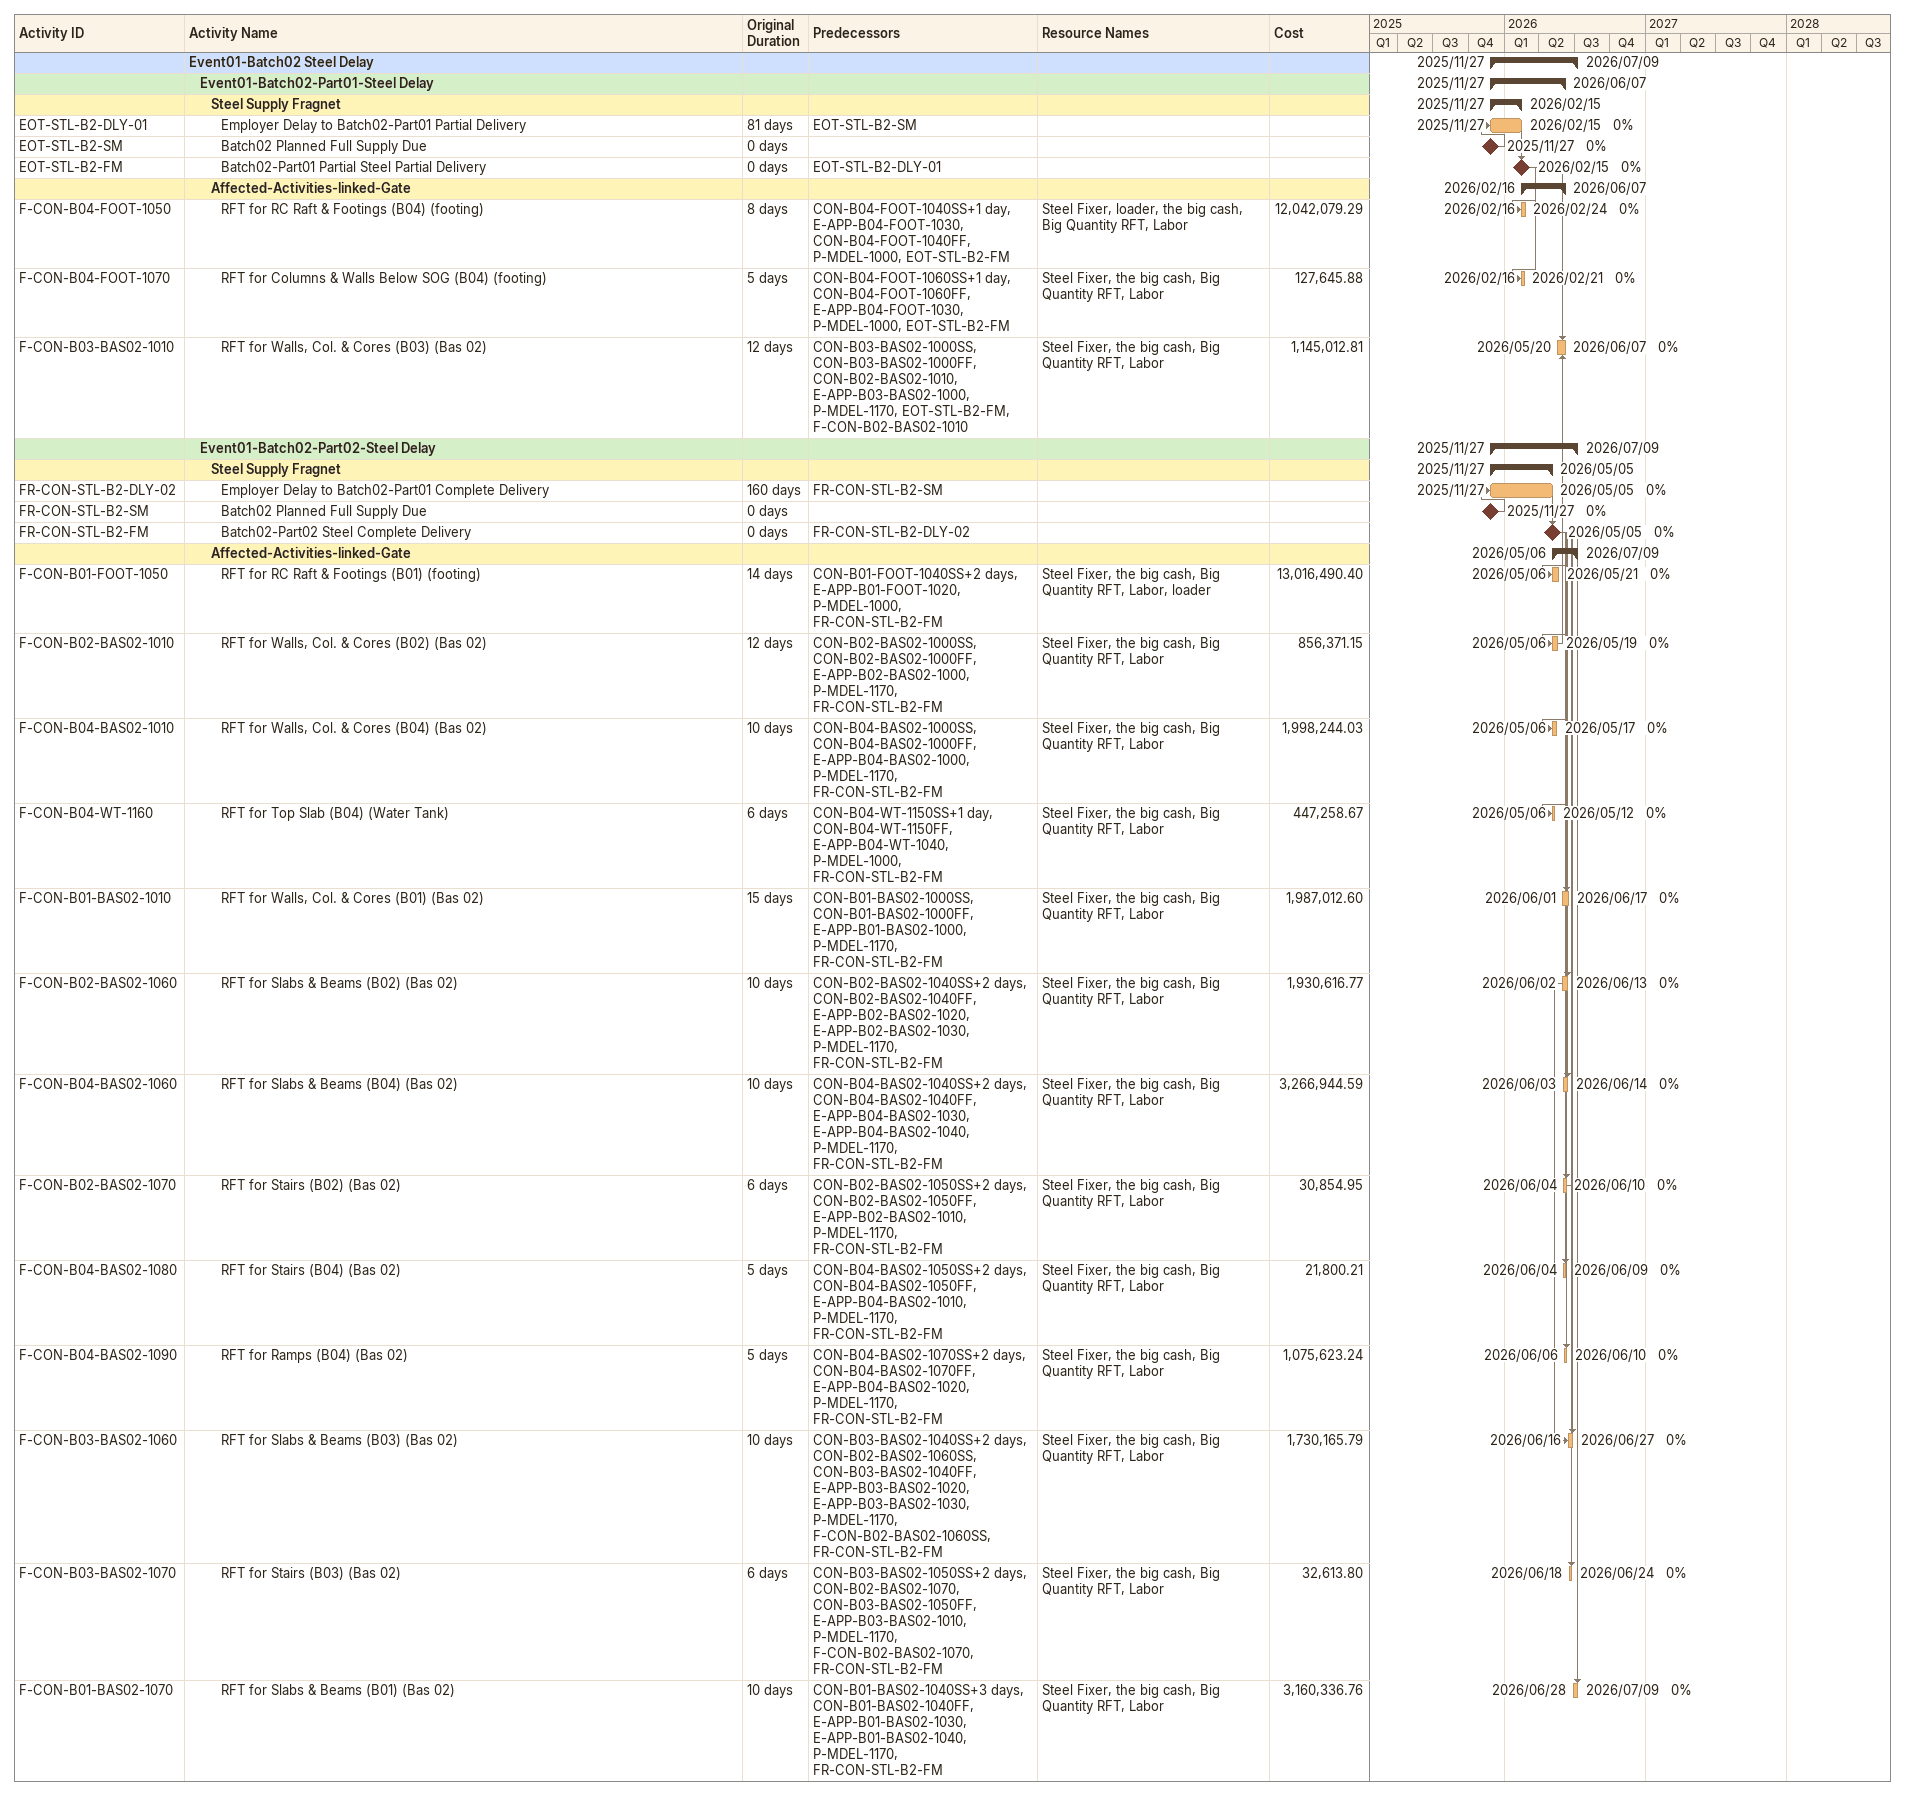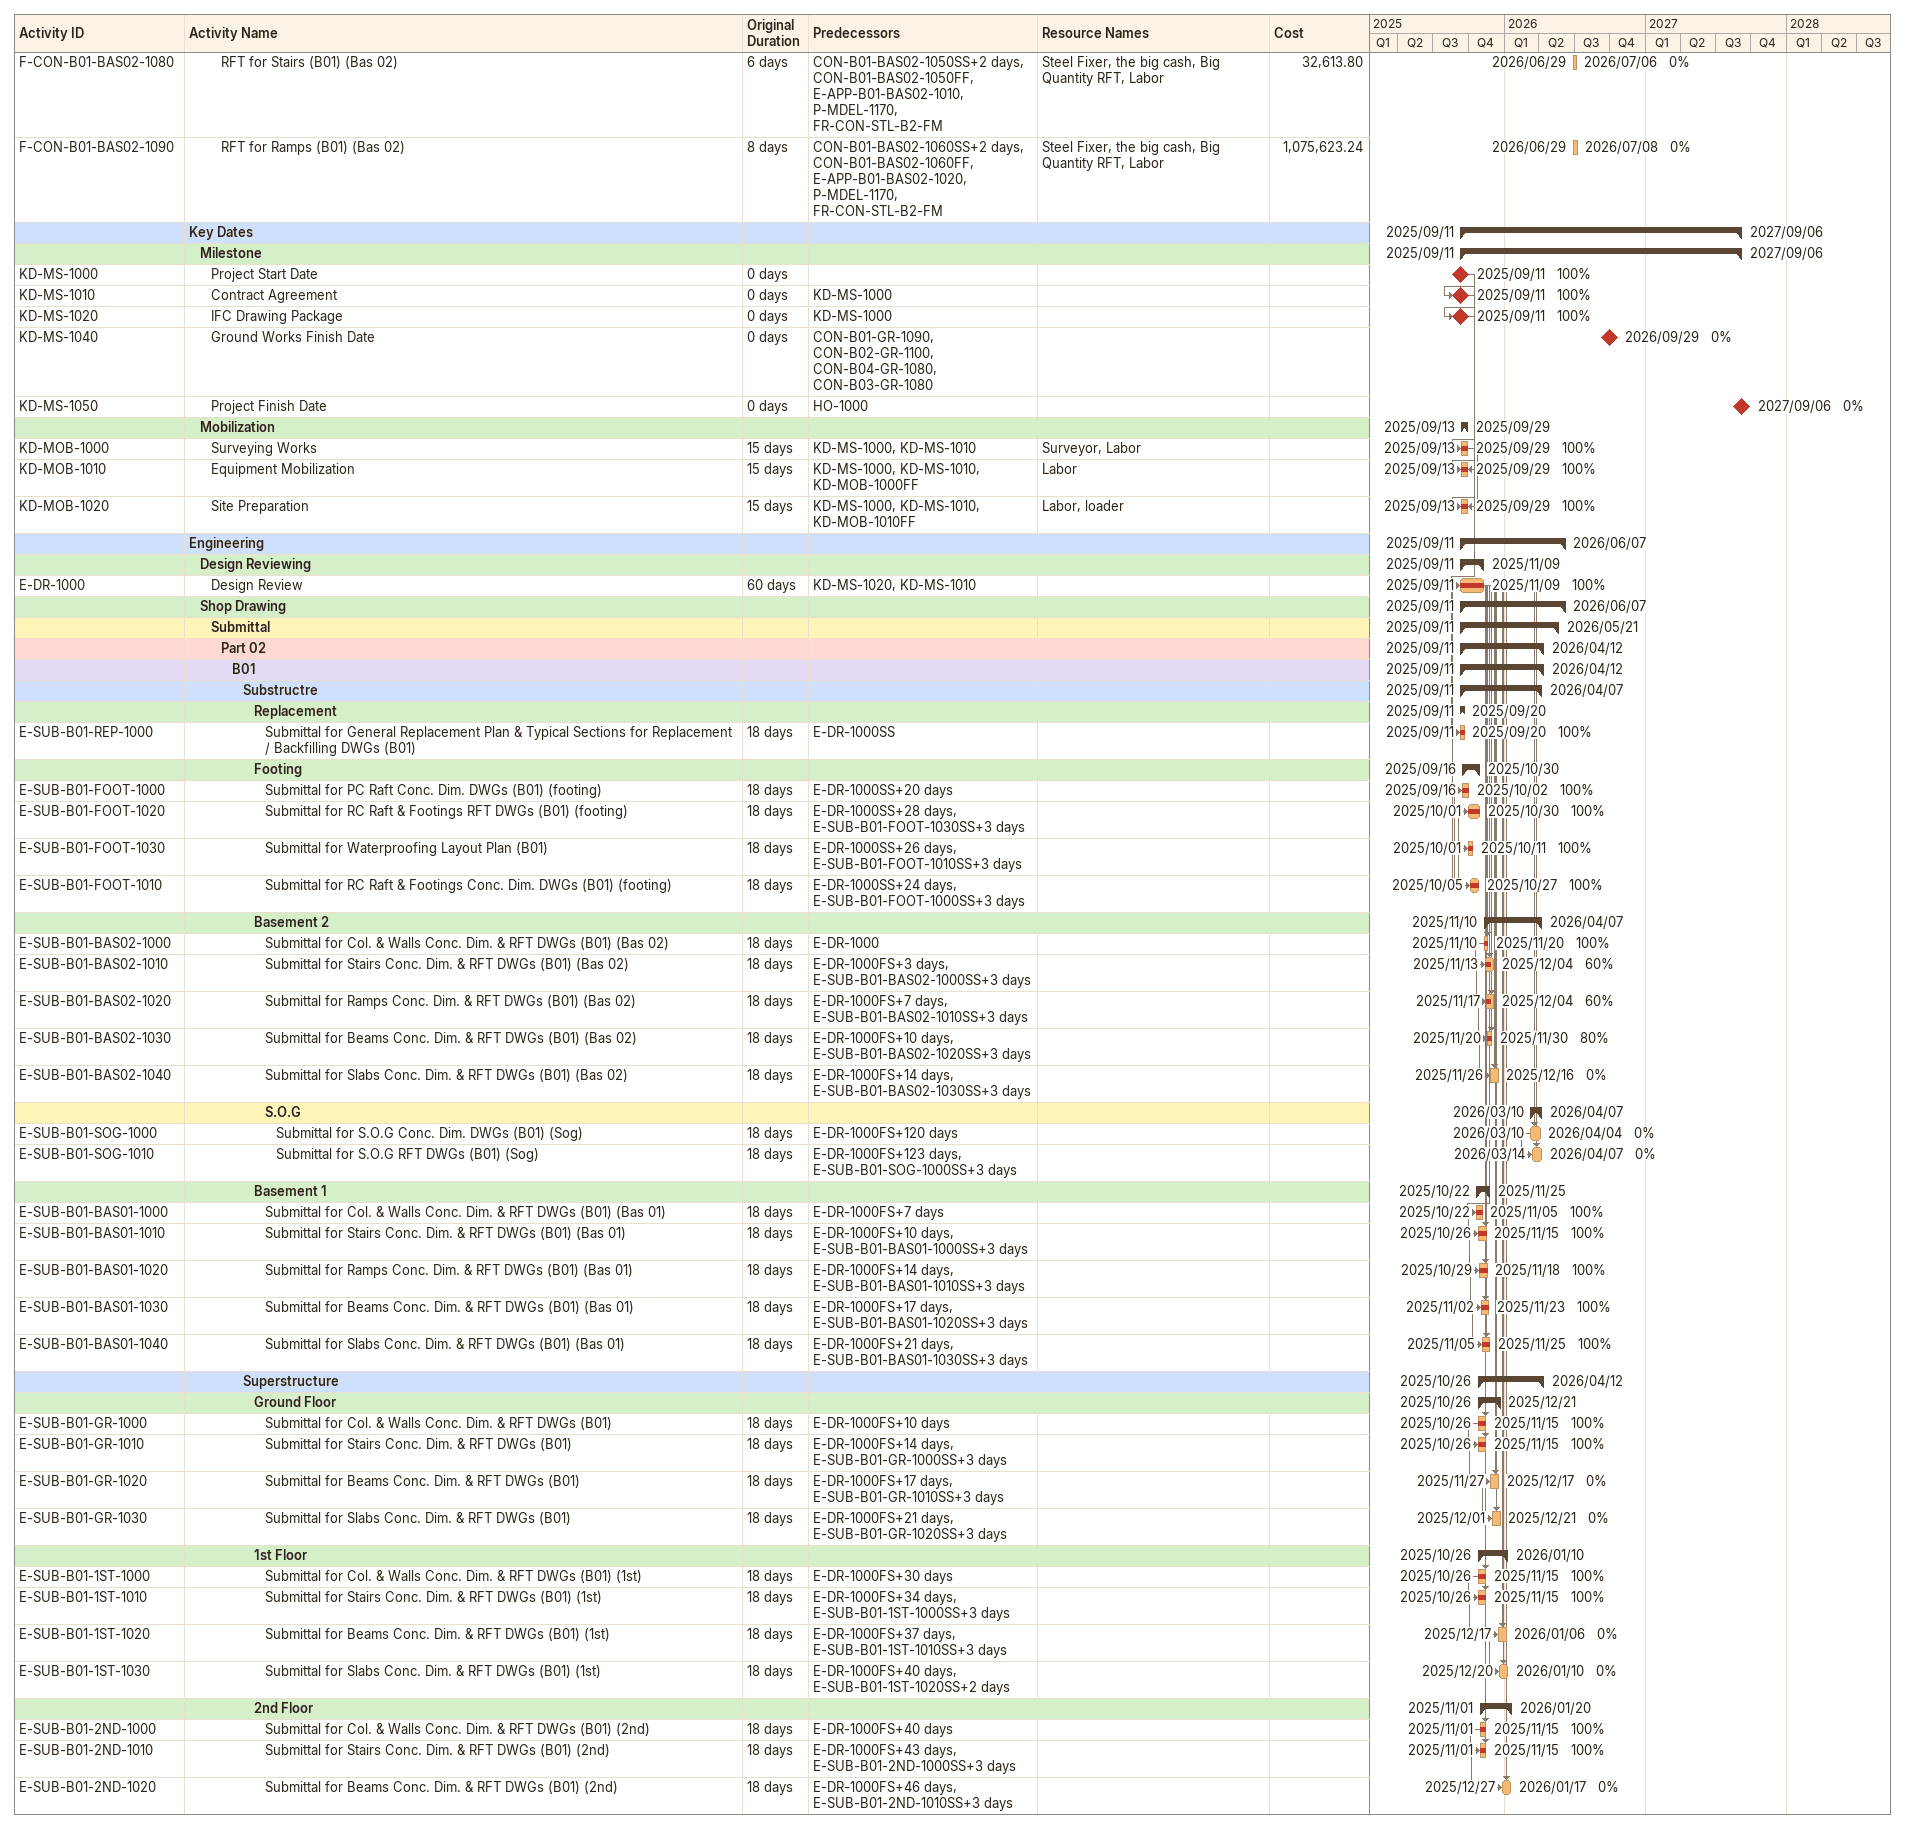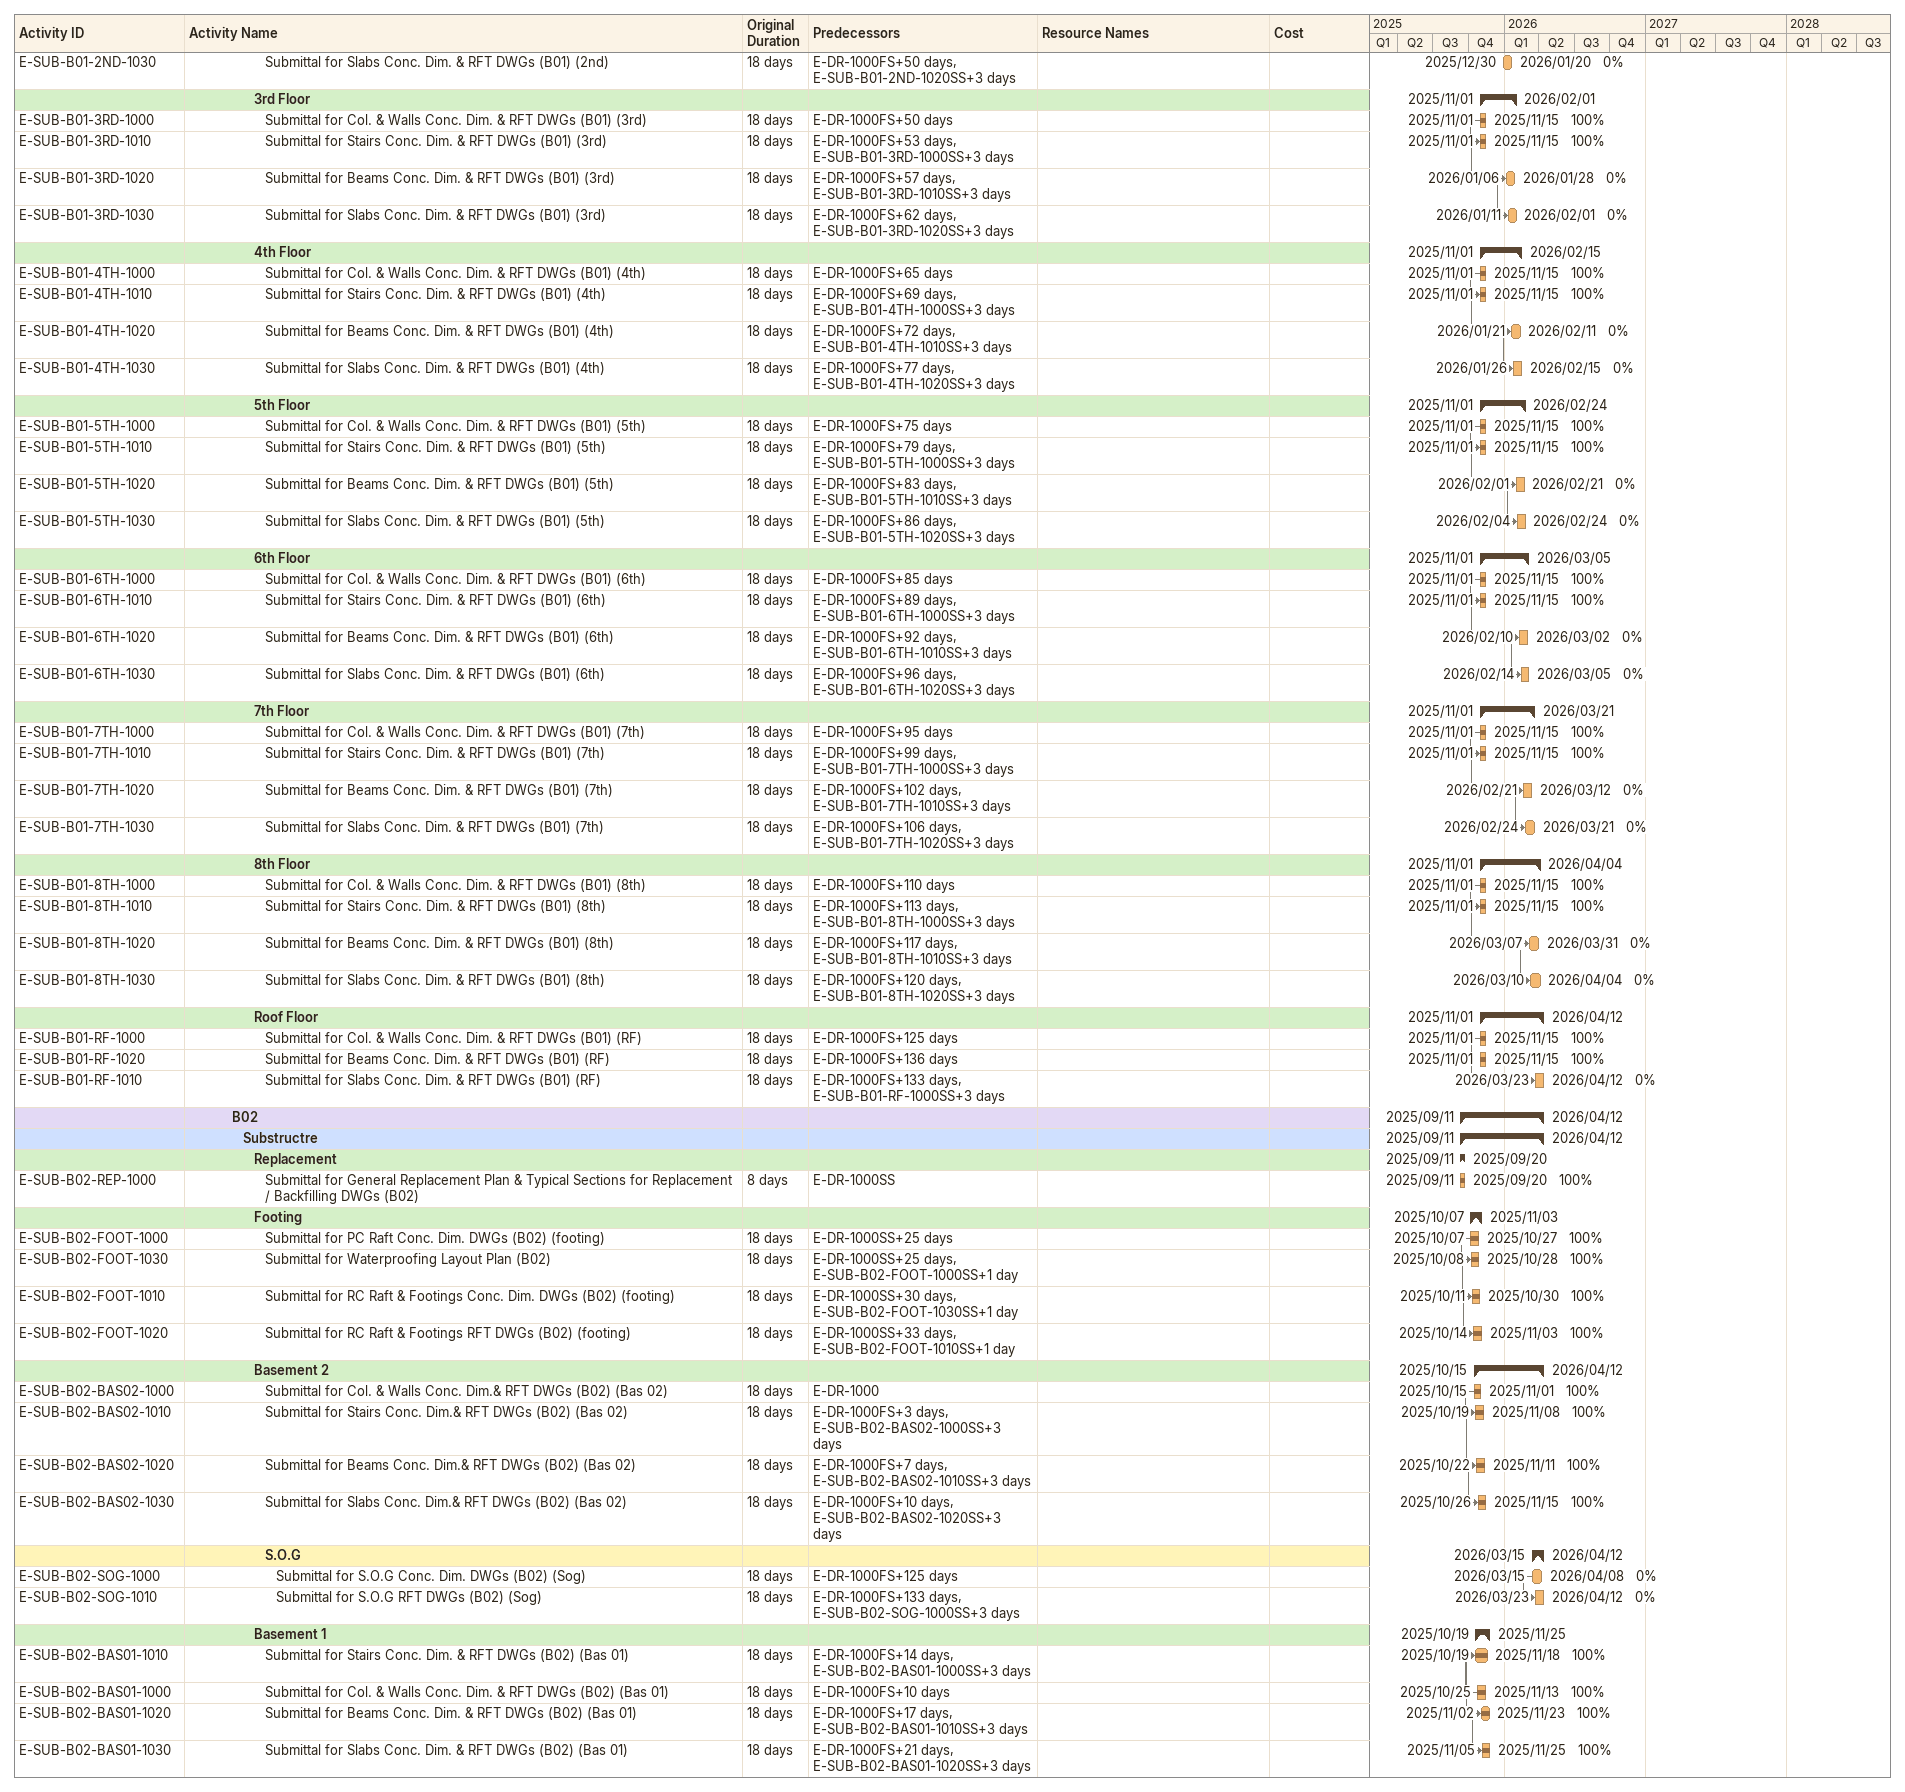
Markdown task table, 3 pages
| ID | Level | Task | Original duration | Start | Finish | Predecessors | Resources | % complete | Cost |
|---|---|---|---|---|---|---|---|---|---|
|  | 1 | **Event01-Batch02 Steel Delay** |  | 2025-11-27 | 2026-07-09 |  |  |  |  |
|  | 2 | **Event01-Batch02-Part01-Steel Delay** |  | 2025-11-27 | 2026-06-07 |  |  |  |  |
|  | 3 | **Steel Supply Fragnet** |  | 2025-11-27 | 2026-02-15 |  |  |  |  |
| EOT-STL-B2-DLY-01 | 4 | Employer Delay to Batch02-Part01 Partial Delivery | 81d | 2025-11-27 | 2026-02-15 | EOT-STL-B2-SM |  | 0 |  |
| EOT-STL-B2-SM | 4 | Batch02 Planned Full Supply Due | 0d | 2025-11-27 | 2025-11-27 |  |  | 0 |  |
| EOT-STL-B2-FM | 4 | Batch02-Part01 Partial Steel Partial Delivery | 0d | 2026-02-15 | 2026-02-15 | EOT-STL-B2-DLY-01 |  | 0 |  |
|  | 3 | **Affected-Activities-linked-Gate** |  | 2026-02-16 | 2026-06-07 |  |  |  |  |
| F-CON-B04-FOOT-1050 | 4 | RFT for RC Raft & Footings (B04) (footing) | 8d | 2026-02-16 | 2026-02-24 | CON-B04-FOOT-1040SS+1d, E-APP-B04-FOOT-1030, CON-B04-FOOT-1040FF, P-MDEL-1000, EOT-STL-B2-FM | Steel Fixer, loader, the big cash, Big Quantity RFT, Labor | 0 | 12042079.29 |
| F-CON-B04-FOOT-1070 | 4 | RFT for Columns & Walls Below SOG (B04) (footing) | 5d | 2026-02-16 | 2026-02-21 | CON-B04-FOOT-1060SS+1d, CON-B04-FOOT-1060FF, E-APP-B04-FOOT-1030, P-MDEL-1000, EOT-STL-B2-FM | Steel Fixer, the big cash, Big Quantity RFT, Labor | 0 | 127645.88 |
| F-CON-B03-BAS02-1010 | 4 | RFT for Walls, Col. & Cores (B03) (Bas 02) | 12d | 2026-05-20 | 2026-06-07 | CON-B03-BAS02-1000SS, CON-B03-BAS02-1000FF, CON-B02-BAS02-1010, E-APP-B03-BAS02-1000, P-MDEL-1170, EOT-STL-B2-FM, F-CON-B02-BAS02-1010 | Steel Fixer, the big cash, Big Quantity RFT, Labor | 0 | 1145012.81 |
|  | 2 | **Event01-Batch02-Part02-Steel Delay** |  | 2025-11-27 | 2026-07-09 |  |  |  |  |
|  | 3 | **Steel Supply Fragnet** |  | 2025-11-27 | 2026-05-05 |  |  |  |  |
| FR-CON-STL-B2-DLY-02 | 4 | Employer Delay to Batch02-Part01 Complete Delivery | 160d | 2025-11-27 | 2026-05-05 | FR-CON-STL-B2-SM |  | 0 |  |
| FR-CON-STL-B2-SM | 4 | Batch02 Planned Full Supply Due | 0d | 2025-11-27 | 2025-11-27 |  |  | 0 |  |
| FR-CON-STL-B2-FM | 4 | Batch02-Part02 Steel Complete Delivery | 0d | 2026-05-05 | 2026-05-05 | FR-CON-STL-B2-DLY-02 |  | 0 |  |
|  | 3 | **Affected-Activities-linked-Gate** |  | 2026-05-06 | 2026-07-09 |  |  |  |  |
| F-CON-B01-FOOT-1050 | 4 | RFT for RC Raft & Footings (B01) (footing) | 14d | 2026-05-06 | 2026-05-21 | CON-B01-FOOT-1040SS+2d, E-APP-B01-FOOT-1020, P-MDEL-1000, FR-CON-STL-B2-FM | Steel Fixer, the big cash, Big Quantity RFT, Labor, loader | 0 | 13016490.40 |
| F-CON-B02-BAS02-1010 | 4 | RFT for Walls, Col. & Cores (B02) (Bas 02) | 12d | 2026-05-06 | 2026-05-19 | CON-B02-BAS02-1000SS, CON-B02-BAS02-1000FF, E-APP-B02-BAS02-1000, P-MDEL-1170, FR-CON-STL-B2-FM | Steel Fixer, the big cash, Big Quantity RFT, Labor | 0 | 856371.15 |
| F-CON-B04-BAS02-1010 | 4 | RFT for Walls, Col. & Cores (B04) (Bas 02) | 10d | 2026-05-06 | 2026-05-17 | CON-B04-BAS02-1000SS, CON-B04-BAS02-1000FF, E-APP-B04-BAS02-1000, P-MDEL-1170, FR-CON-STL-B2-FM | Steel Fixer, the big cash, Big Quantity RFT, Labor | 0 | 1998244.03 |
| F-CON-B04-WT-1160 | 4 | RFT for Top Slab (B04) (Water Tank) | 6d | 2026-05-06 | 2026-05-12 | CON-B04-WT-1150SS+1d, CON-B04-WT-1150FF, E-APP-B04-WT-1040, P-MDEL-1000, FR-CON-STL-B2-FM | Steel Fixer, the big cash, Big Quantity RFT, Labor | 0 | 447258.67 |
| F-CON-B01-BAS02-1010 | 4 | RFT for Walls, Col. & Cores (B01) (Bas 02) | 15d | 2026-06-01 | 2026-06-17 | CON-B01-BAS02-1000SS, CON-B01-BAS02-1000FF, E-APP-B01-BAS02-1000, P-MDEL-1170, FR-CON-STL-B2-FM | Steel Fixer, the big cash, Big Quantity RFT, Labor | 0 | 1987012.60 |
| F-CON-B02-BAS02-1060 | 4 | RFT for Slabs & Beams (B02) (Bas 02) | 10d | 2026-06-02 | 2026-06-13 | CON-B02-BAS02-1040SS+2d, CON-B02-BAS02-1040FF, E-APP-B02-BAS02-1020, E-APP-B02-BAS02-1030, P-MDEL-1170, FR-CON-STL-B2-FM | Steel Fixer, the big cash, Big Quantity RFT, Labor | 0 | 1930616.77 |
| F-CON-B04-BAS02-1060 | 4 | RFT for Slabs & Beams (B04) (Bas 02) | 10d | 2026-06-03 | 2026-06-14 | CON-B04-BAS02-1040SS+2d, CON-B04-BAS02-1040FF, E-APP-B04-BAS02-1030, E-APP-B04-BAS02-1040, P-MDEL-1170, FR-CON-STL-B2-FM | Steel Fixer, the big cash, Big Quantity RFT, Labor | 0 | 3266944.59 |
| F-CON-B02-BAS02-1070 | 4 | RFT for Stairs (B02) (Bas 02) | 6d | 2026-06-04 | 2026-06-10 | CON-B02-BAS02-1050SS+2d, CON-B02-BAS02-1050FF, E-APP-B02-BAS02-1010, P-MDEL-1170, FR-CON-STL-B2-FM | Steel Fixer, the big cash, Big Quantity RFT, Labor | 0 | 30854.95 |
| F-CON-B04-BAS02-1080 | 4 | RFT for Stairs (B04) (Bas 02) | 5d | 2026-06-04 | 2026-06-09 | CON-B04-BAS02-1050SS+2d, CON-B04-BAS02-1050FF, E-APP-B04-BAS02-1010, P-MDEL-1170, FR-CON-STL-B2-FM | Steel Fixer, the big cash, Big Quantity RFT, Labor | 0 | 21800.21 |
| F-CON-B04-BAS02-1090 | 4 | RFT for Ramps (B04) (Bas 02) | 5d | 2026-06-06 | 2026-06-10 | CON-B04-BAS02-1070SS+2d, CON-B04-BAS02-1070FF, E-APP-B04-BAS02-1020, P-MDEL-1170, FR-CON-STL-B2-FM | Steel Fixer, the big cash, Big Quantity RFT, Labor | 0 | 1075623.24 |
| F-CON-B03-BAS02-1060 | 4 | RFT for Slabs & Beams (B03) (Bas 02) | 10d | 2026-06-16 | 2026-06-27 | CON-B03-BAS02-1040SS+2d, CON-B02-BAS02-1060SS, CON-B03-BAS02-1040FF, E-APP-B03-BAS02-1020, E-APP-B03-BAS02-1030, P-MDEL-1170, F-CON-B02-BAS02-1060SS, FR-CON-STL-B2-FM | Steel Fixer, the big cash, Big Quantity RFT, Labor | 0 | 1730165.79 |
| F-CON-B03-BAS02-1070 | 4 | RFT for Stairs (B03) (Bas 02) | 6d | 2026-06-18 | 2026-06-24 | CON-B03-BAS02-1050SS+2d, CON-B02-BAS02-1070, CON-B03-BAS02-1050FF, E-APP-B03-BAS02-1010, P-MDEL-1170, F-CON-B02-BAS02-1070, FR-CON-STL-B2-FM | Steel Fixer, the big cash, Big Quantity RFT, Labor | 0 | 32613.80 |
| F-CON-B01-BAS02-1070 | 4 | RFT for Slabs & Beams (B01) (Bas 02) | 10d | 2026-06-28 | 2026-07-09 | CON-B01-BAS02-1040SS+3d, CON-B01-BAS02-1040FF, E-APP-B01-BAS02-1030, E-APP-B01-BAS02-1040, P-MDEL-1170, FR-CON-STL-B2-FM | Steel Fixer, the big cash, Big Quantity RFT, Labor | 0 | 3160336.76 |
| F-CON-B01-BAS02-1080 | 4 | RFT for Stairs (B01) (Bas 02) | 6d | 2026-06-29 | 2026-07-06 | CON-B01-BAS02-1050SS+2d, CON-B01-BAS02-1050FF, E-APP-B01-BAS02-1010, P-MDEL-1170, FR-CON-STL-B2-FM | Steel Fixer, the big cash, Big Quantity RFT, Labor | 0 | 32613.80 |
| F-CON-B01-BAS02-1090 | 4 | RFT for Ramps (B01) (Bas 02) | 8d | 2026-06-29 | 2026-07-08 | CON-B01-BAS02-1060SS+2d, CON-B01-BAS02-1060FF, E-APP-B01-BAS02-1020, P-MDEL-1170, FR-CON-STL-B2-FM | Steel Fixer, the big cash, Big Quantity RFT, Labor | 0 | 1075623.24 |
|  | 1 | **Key Dates** |  | 2025-09-11 | 2027-09-06 |  |  |  |  |
|  | 2 | **Milestone** |  | 2025-09-11 | 2027-09-06 |  |  |  |  |
| KD-MS-1000 | 3 | Project Start Date | 0d | 2025-09-11 | 2025-09-11 |  |  | 100 |  |
| KD-MS-1010 | 3 | Contract Agreement | 0d | 2025-09-11 | 2025-09-11 | KD-MS-1000 |  | 100 |  |
| KD-MS-1020 | 3 | IFC Drawing Package | 0d | 2025-09-11 | 2025-09-11 | KD-MS-1000 |  | 100 |  |
| KD-MS-1040 | 3 | Ground Works Finish Date | 0d | 2026-09-29 | 2026-09-29 | CON-B01-GR-1090, CON-B02-GR-1100, CON-B04-GR-1080, CON-B03-GR-1080 |  | 0 |  |
| KD-MS-1050 | 3 | Project Finish Date | 0d | 2027-09-06 | 2027-09-06 | HO-1000 |  | 0 |  |
|  | 2 | **Mobilization** |  | 2025-09-13 | 2025-09-29 |  |  |  |  |
| KD-MOB-1000 | 3 | Surveying Works | 15d | 2025-09-13 | 2025-09-29 | KD-MS-1000, KD-MS-1010 | Surveyor, Labor | 100 |  |
| KD-MOB-1010 | 3 | Equipment Mobilization | 15d | 2025-09-13 | 2025-09-29 | KD-MS-1000, KD-MS-1010, KD-MOB-1000FF | Labor | 100 |  |
| KD-MOB-1020 | 3 | Site Preparation | 15d | 2025-09-13 | 2025-09-29 | KD-MS-1000, KD-MS-1010, KD-MOB-1010FF | Labor, loader | 100 |  |
|  | 1 | **Engineering** |  | 2025-09-11 | 2026-06-07 |  |  |  |  |
|  | 2 | **Design Reviewing** |  | 2025-09-11 | 2025-11-09 |  |  |  |  |
| E-DR-1000 | 3 | Design Review | 60d | 2025-09-11 | 2025-11-09 | KD-MS-1020, KD-MS-1010 |  | 100 |  |
|  | 2 | **Shop Drawing** |  | 2025-09-11 | 2026-06-07 |  |  |  |  |
|  | 3 | **Submittal** |  | 2025-09-11 | 2026-05-21 |  |  |  |  |
|  | 4 | **Part 02** |  | 2025-09-11 | 2026-04-12 |  |  |  |  |
|  | 5 | **B01** |  | 2025-09-11 | 2026-04-12 |  |  |  |  |
|  | 6 | **Substructre** |  | 2025-09-11 | 2026-04-07 |  |  |  |  |
|  | 7 | **Replacement** |  | 2025-09-11 | 2025-09-20 |  |  |  |  |
| E-SUB-B01-REP-1000 | 8 | Submittal for General Replacement Plan & Typical Sections for Replacement / Backfilling DWGs (B01) | 18d | 2025-09-11 | 2025-09-20 | E-DR-1000SS |  | 100 |  |
|  | 7 | **Footing** |  | 2025-09-16 | 2025-10-30 |  |  |  |  |
| E-SUB-B01-FOOT-1000 | 8 | Submittal for PC Raft Conc. Dim. DWGs (B01) (footing) | 18d | 2025-09-16 | 2025-10-02 | E-DR-1000SS+20d |  | 100 |  |
| E-SUB-B01-FOOT-1020 | 8 | Submittal for RC Raft & Footings RFT DWGs (B01) (footing) | 18d | 2025-10-01 | 2025-10-30 | E-DR-1000SS+28d, E-SUB-B01-FOOT-1030SS+3d |  | 100 |  |
| E-SUB-B01-FOOT-1030 | 8 | Submittal for Waterproofing Layout Plan (B01) | 18d | 2025-10-01 | 2025-10-11 | E-DR-1000SS+26d, E-SUB-B01-FOOT-1010SS+3d |  | 100 |  |
| E-SUB-B01-FOOT-1010 | 8 | Submittal for RC Raft & Footings Conc. Dim. DWGs (B01) (footing) | 18d | 2025-10-05 | 2025-10-27 | E-DR-1000SS+24d, E-SUB-B01-FOOT-1000SS+3d |  | 100 |  |
|  | 7 | **Basement 2** |  | 2025-11-10 | 2026-04-07 |  |  |  |  |
| E-SUB-B01-BAS02-1000 | 8 | Submittal for Col. & Walls Conc. Dim. & RFT DWGs (B01) (Bas 02) | 18d | 2025-11-10 | 2025-11-20 | E-DR-1000 |  | 100 |  |
| E-SUB-B01-BAS02-1010 | 8 | Submittal for Stairs Conc. Dim. & RFT DWGs (B01) (Bas 02) | 18d | 2025-11-13 | 2025-12-04 | E-DR-1000FS+3d, E-SUB-B01-BAS02-1000SS+3d |  | 60 |  |
| E-SUB-B01-BAS02-1020 | 8 | Submittal for Ramps Conc. Dim. & RFT DWGs (B01) (Bas 02) | 18d | 2025-11-17 | 2025-12-04 | E-DR-1000FS+7d, E-SUB-B01-BAS02-1010SS+3d |  | 60 |  |
| E-SUB-B01-BAS02-1030 | 8 | Submittal for Beams Conc. Dim. & RFT DWGs (B01) (Bas 02) | 18d | 2025-11-20 | 2025-11-30 | E-DR-1000FS+10d, E-SUB-B01-BAS02-1020SS+3d |  | 80 |  |
| E-SUB-B01-BAS02-1040 | 8 | Submittal for Slabs Conc. Dim. & RFT DWGs (B01) (Bas 02) | 18d | 2025-11-26 | 2025-12-16 | E-DR-1000FS+14d, E-SUB-B01-BAS02-1030SS+3d |  | 0 |  |
|  | 8 | **S.O.G** |  | 2026-03-10 | 2026-04-07 |  |  |  |  |
| E-SUB-B01-SOG-1000 | 9 | Submittal for S.O.G Conc. Dim. DWGs (B01) (Sog) | 18d | 2026-03-10 | 2026-04-04 | E-DR-1000FS+120d |  | 0 |  |
| E-SUB-B01-SOG-1010 | 9 | Submittal for S.O.G RFT DWGs (B01) (Sog) | 18d | 2026-03-14 | 2026-04-07 | E-DR-1000FS+123d, E-SUB-B01-SOG-1000SS+3d |  | 0 |  |
|  | 7 | **Basement 1** |  | 2025-10-22 | 2025-11-25 |  |  |  |  |
| E-SUB-B01-BAS01-1000 | 8 | Submittal for Col. & Walls Conc. Dim. & RFT DWGs (B01) (Bas 01) | 18d | 2025-10-22 | 2025-11-05 | E-DR-1000FS+7d |  | 100 |  |
| E-SUB-B01-BAS01-1010 | 8 | Submittal for Stairs Conc. Dim. & RFT DWGs (B01) (Bas 01) | 18d | 2025-10-26 | 2025-11-15 | E-DR-1000FS+10d, E-SUB-B01-BAS01-1000SS+3d |  | 100 |  |
| E-SUB-B01-BAS01-1020 | 8 | Submittal for Ramps Conc. Dim. & RFT DWGs (B01) (Bas 01) | 18d | 2025-10-29 | 2025-11-18 | E-DR-1000FS+14d, E-SUB-B01-BAS01-1010SS+3d |  | 100 |  |
| E-SUB-B01-BAS01-1030 | 8 | Submittal for Beams Conc. Dim. & RFT DWGs (B01) (Bas 01) | 18d | 2025-11-02 | 2025-11-23 | E-DR-1000FS+17d, E-SUB-B01-BAS01-1020SS+3d |  | 100 |  |
| E-SUB-B01-BAS01-1040 | 8 | Submittal for Slabs Conc. Dim. & RFT DWGs (B01) (Bas 01) | 18d | 2025-11-05 | 2025-11-25 | E-DR-1000FS+21d, E-SUB-B01-BAS01-1030SS+3d |  | 100 |  |
|  | 6 | **Superstructure** |  | 2025-10-26 | 2026-04-12 |  |  |  |  |
|  | 7 | **Ground Floor** |  | 2025-10-26 | 2025-12-21 |  |  |  |  |
| E-SUB-B01-GR-1000 | 8 | Submittal for Col. & Walls Conc. Dim. & RFT DWGs (B01) | 18d | 2025-10-26 | 2025-11-15 | E-DR-1000FS+10d |  | 100 |  |
| E-SUB-B01-GR-1010 | 8 | Submittal for Stairs Conc. Dim. & RFT DWGs (B01) | 18d | 2025-10-26 | 2025-11-15 | E-DR-1000FS+14d, E-SUB-B01-GR-1000SS+3d |  | 100 |  |
| E-SUB-B01-GR-1020 | 8 | Submittal for Beams Conc. Dim. & RFT DWGs (B01) | 18d | 2025-11-27 | 2025-12-17 | E-DR-1000FS+17d, E-SUB-B01-GR-1010SS+3d |  | 0 |  |
| E-SUB-B01-GR-1030 | 8 | Submittal for Slabs Conc. Dim. & RFT DWGs (B01) | 18d | 2025-12-01 | 2025-12-21 | E-DR-1000FS+21d, E-SUB-B01-GR-1020SS+3d |  | 0 |  |
|  | 7 | **1st Floor** |  | 2025-10-26 | 2026-01-10 |  |  |  |  |
| E-SUB-B01-1ST-1000 | 8 | Submittal for Col. & Walls Conc. Dim. & RFT DWGs (B01) (1st) | 18d | 2025-10-26 | 2025-11-15 | E-DR-1000FS+30d |  | 100 |  |
| E-SUB-B01-1ST-1010 | 8 | Submittal for Stairs Conc. Dim. & RFT DWGs (B01) (1st) | 18d | 2025-10-26 | 2025-11-15 | E-DR-1000FS+34d, E-SUB-B01-1ST-1000SS+3d |  | 100 |  |
| E-SUB-B01-1ST-1020 | 8 | Submittal for Beams Conc. Dim. & RFT DWGs (B01) (1st) | 18d | 2025-12-17 | 2026-01-06 | E-DR-1000FS+37d, E-SUB-B01-1ST-1010SS+3d |  | 0 |  |
| E-SUB-B01-1ST-1030 | 8 | Submittal for Slabs Conc. Dim. & RFT DWGs (B01) (1st) | 18d | 2025-12-20 | 2026-01-10 | E-DR-1000FS+40d, E-SUB-B01-1ST-1020SS+2d |  | 0 |  |
|  | 7 | **2nd Floor** |  | 2025-11-01 | 2026-01-20 |  |  |  |  |
| E-SUB-B01-2ND-1000 | 8 | Submittal for Col. & Walls Conc. Dim. & RFT DWGs (B01) (2nd) | 18d | 2025-11-01 | 2025-11-15 | E-DR-1000FS+40d |  | 100 |  |
| E-SUB-B01-2ND-1010 | 8 | Submittal for Stairs Conc. Dim. & RFT DWGs (B01) (2nd) | 18d | 2025-11-01 | 2025-11-15 | E-DR-1000FS+43d, E-SUB-B01-2ND-1000SS+3d |  | 100 |  |
| E-SUB-B01-2ND-1020 | 8 | Submittal for Beams Conc. Dim. & RFT DWGs (B01) (2nd) | 18d | 2025-12-27 | 2026-01-17 | E-DR-1000FS+46d, E-SUB-B01-2ND-1010SS+3d |  | 0 |  |
| E-SUB-B01-2ND-1030 | 8 | Submittal for Slabs Conc. Dim. & RFT DWGs (B01) (2nd) | 18d | 2025-12-30 | 2026-01-20 | E-DR-1000FS+50d, E-SUB-B01-2ND-1020SS+3d |  | 0 |  |
|  | 7 | **3rd Floor** |  | 2025-11-01 | 2026-02-01 |  |  |  |  |
| E-SUB-B01-3RD-1000 | 8 | Submittal for Col. & Walls Conc. Dim. & RFT DWGs (B01) (3rd) | 18d | 2025-11-01 | 2025-11-15 | E-DR-1000FS+50d |  | 100 |  |
| E-SUB-B01-3RD-1010 | 8 | Submittal for Stairs Conc. Dim. & RFT DWGs (B01) (3rd) | 18d | 2025-11-01 | 2025-11-15 | E-DR-1000FS+53d, E-SUB-B01-3RD-1000SS+3d |  | 100 |  |
| E-SUB-B01-3RD-1020 | 8 | Submittal for Beams Conc. Dim. & RFT DWGs (B01) (3rd) | 18d | 2026-01-06 | 2026-01-28 | E-DR-1000FS+57d, E-SUB-B01-3RD-1010SS+3d |  | 0 |  |
| E-SUB-B01-3RD-1030 | 8 | Submittal for Slabs Conc. Dim. & RFT DWGs (B01) (3rd) | 18d | 2026-01-11 | 2026-02-01 | E-DR-1000FS+62d, E-SUB-B01-3RD-1020SS+3d |  | 0 |  |
|  | 7 | **4th Floor** |  | 2025-11-01 | 2026-02-15 |  |  |  |  |
| E-SUB-B01-4TH-1000 | 8 | Submittal for Col. & Walls Conc. Dim. & RFT DWGs (B01) (4th) | 18d | 2025-11-01 | 2025-11-15 | E-DR-1000FS+65d |  | 100 |  |
| E-SUB-B01-4TH-1010 | 8 | Submittal for Stairs Conc. Dim. & RFT DWGs (B01) (4th) | 18d | 2025-11-01 | 2025-11-15 | E-DR-1000FS+69d, E-SUB-B01-4TH-1000SS+3d |  | 100 |  |
| E-SUB-B01-4TH-1020 | 8 | Submittal for Beams Conc. Dim. & RFT DWGs (B01) (4th) | 18d | 2026-01-21 | 2026-02-11 | E-DR-1000FS+72d, E-SUB-B01-4TH-1010SS+3d |  | 0 |  |
| E-SUB-B01-4TH-1030 | 8 | Submittal for Slabs Conc. Dim. & RFT DWGs (B01) (4th) | 18d | 2026-01-26 | 2026-02-15 | E-DR-1000FS+77d, E-SUB-B01-4TH-1020SS+3d |  | 0 |  |
|  | 7 | **5th Floor** |  | 2025-11-01 | 2026-02-24 |  |  |  |  |
| E-SUB-B01-5TH-1000 | 8 | Submittal for Col. & Walls Conc. Dim. & RFT DWGs (B01) (5th) | 18d | 2025-11-01 | 2025-11-15 | E-DR-1000FS+75d |  | 100 |  |
| E-SUB-B01-5TH-1010 | 8 | Submittal for Stairs Conc. Dim. & RFT DWGs (B01) (5th) | 18d | 2025-11-01 | 2025-11-15 | E-DR-1000FS+79d, E-SUB-B01-5TH-1000SS+3d |  | 100 |  |
| E-SUB-B01-5TH-1020 | 8 | Submittal for Beams Conc. Dim. & RFT DWGs (B01) (5th) | 18d | 2026-02-01 | 2026-02-21 | E-DR-1000FS+83d, E-SUB-B01-5TH-1010SS+3d |  | 0 |  |
| E-SUB-B01-5TH-1030 | 8 | Submittal for Slabs Conc. Dim. & RFT DWGs (B01) (5th) | 18d | 2026-02-04 | 2026-02-24 | E-DR-1000FS+86d, E-SUB-B01-5TH-1020SS+3d |  | 0 |  |
|  | 7 | **6th Floor** |  | 2025-11-01 | 2026-03-05 |  |  |  |  |
| E-SUB-B01-6TH-1000 | 8 | Submittal for Col. & Walls Conc. Dim. & RFT DWGs (B01) (6th) | 18d | 2025-11-01 | 2025-11-15 | E-DR-1000FS+85d |  | 100 |  |
| E-SUB-B01-6TH-1010 | 8 | Submittal for Stairs Conc. Dim. & RFT DWGs (B01) (6th) | 18d | 2025-11-01 | 2025-11-15 | E-DR-1000FS+89d, E-SUB-B01-6TH-1000SS+3d |  | 100 |  |
| E-SUB-B01-6TH-1020 | 8 | Submittal for Beams Conc. Dim. & RFT DWGs (B01) (6th) | 18d | 2026-02-10 | 2026-03-02 | E-DR-1000FS+92d, E-SUB-B01-6TH-1010SS+3d |  | 0 |  |
| E-SUB-B01-6TH-1030 | 8 | Submittal for Slabs Conc. Dim. & RFT DWGs (B01) (6th) | 18d | 2026-02-14 | 2026-03-05 | E-DR-1000FS+96d, E-SUB-B01-6TH-1020SS+3d |  | 0 |  |
|  | 7 | **7th Floor** |  | 2025-11-01 | 2026-03-21 |  |  |  |  |
| E-SUB-B01-7TH-1000 | 8 | Submittal for Col. & Walls Conc. Dim. & RFT DWGs (B01) (7th) | 18d | 2025-11-01 | 2025-11-15 | E-DR-1000FS+95d |  | 100 |  |
| E-SUB-B01-7TH-1010 | 8 | Submittal for Stairs Conc. Dim. & RFT DWGs (B01) (7th) | 18d | 2025-11-01 | 2025-11-15 | E-DR-1000FS+99d, E-SUB-B01-7TH-1000SS+3d |  | 100 |  |
| E-SUB-B01-7TH-1020 | 8 | Submittal for Beams Conc. Dim. & RFT DWGs (B01) (7th) | 18d | 2026-02-21 | 2026-03-12 | E-DR-1000FS+102d, E-SUB-B01-7TH-1010SS+3d |  | 0 |  |
| E-SUB-B01-7TH-1030 | 8 | Submittal for Slabs Conc. Dim. & RFT DWGs (B01) (7th) | 18d | 2026-02-24 | 2026-03-21 | E-DR-1000FS+106d, E-SUB-B01-7TH-1020SS+3d |  | 0 |  |
|  | 7 | **8th Floor** |  | 2025-11-01 | 2026-04-04 |  |  |  |  |
| E-SUB-B01-8TH-1000 | 8 | Submittal for Col. & Walls Conc. Dim. & RFT DWGs (B01) (8th) | 18d | 2025-11-01 | 2025-11-15 | E-DR-1000FS+110d |  | 100 |  |
| E-SUB-B01-8TH-1010 | 8 | Submittal for Stairs Conc. Dim. & RFT DWGs (B01) (8th) | 18d | 2025-11-01 | 2025-11-15 | E-DR-1000FS+113d, E-SUB-B01-8TH-1000SS+3d |  | 100 |  |
| E-SUB-B01-8TH-1020 | 8 | Submittal for Beams Conc. Dim. & RFT DWGs (B01) (8th) | 18d | 2026-03-07 | 2026-03-31 | E-DR-1000FS+117d, E-SUB-B01-8TH-1010SS+3d |  | 0 |  |
| E-SUB-B01-8TH-1030 | 8 | Submittal for Slabs Conc. Dim. & RFT DWGs (B01) (8th) | 18d | 2026-03-10 | 2026-04-04 | E-DR-1000FS+120d, E-SUB-B01-8TH-1020SS+3d |  | 0 |  |
|  | 7 | **Roof Floor** |  | 2025-11-01 | 2026-04-12 |  |  |  |  |
| E-SUB-B01-RF-1000 | 8 | Submittal for Col. & Walls Conc. Dim. & RFT DWGs (B01) (RF) | 18d | 2025-11-01 | 2025-11-15 | E-DR-1000FS+125d |  | 100 |  |
| E-SUB-B01-RF-1020 | 8 | Submittal for Beams Conc. Dim. & RFT DWGs (B01) (RF) | 18d | 2025-11-01 | 2025-11-15 | E-DR-1000FS+136d |  | 100 |  |
| E-SUB-B01-RF-1010 | 8 | Submittal for Slabs Conc. Dim. & RFT DWGs (B01) (RF) | 18d | 2026-03-23 | 2026-04-12 | E-DR-1000FS+133d, E-SUB-B01-RF-1000SS+3d |  | 0 |  |
|  | 5 | **B02** |  | 2025-09-11 | 2026-04-12 |  |  |  |  |
|  | 6 | **Substructre** |  | 2025-09-11 | 2026-04-12 |  |  |  |  |
|  | 7 | **Replacement** |  | 2025-09-11 | 2025-09-20 |  |  |  |  |
| E-SUB-B02-REP-1000 | 8 | Submittal for General Replacement Plan & Typical Sections for Replacement / Backfilling DWGs (B02) | 8d | 2025-09-11 | 2025-09-20 | E-DR-1000SS |  | 100 |  |
|  | 7 | **Footing** |  | 2025-10-07 | 2025-11-03 |  |  |  |  |
| E-SUB-B02-FOOT-1000 | 8 | Submittal for PC Raft Conc. Dim. DWGs (B02) (footing) | 18d | 2025-10-07 | 2025-10-27 | E-DR-1000SS+25d |  | 100 |  |
| E-SUB-B02-FOOT-1030 | 8 | Submittal for Waterproofing Layout Plan (B02) | 18d | 2025-10-08 | 2025-10-28 | E-DR-1000SS+25d, E-SUB-B02-FOOT-1000SS+1d |  | 100 |  |
| E-SUB-B02-FOOT-1010 | 8 | Submittal for RC Raft & Footings Conc. Dim. DWGs (B02) (footing) | 18d | 2025-10-11 | 2025-10-30 | E-DR-1000SS+30d, E-SUB-B02-FOOT-1030SS+1d |  | 100 |  |
| E-SUB-B02-FOOT-1020 | 8 | Submittal for RC Raft & Footings RFT DWGs (B02) (footing) | 18d | 2025-10-14 | 2025-11-03 | E-DR-1000SS+33d, E-SUB-B02-FOOT-1010SS+1d |  | 100 |  |
|  | 7 | **Basement 2** |  | 2025-10-15 | 2026-04-12 |  |  |  |  |
| E-SUB-B02-BAS02-1000 | 8 | Submittal for Col. & Walls Conc. Dim.& RFT DWGs (B02) (Bas 02) | 18d | 2025-10-15 | 2025-11-01 | E-DR-1000 |  | 100 |  |
| E-SUB-B02-BAS02-1010 | 8 | Submittal for Stairs Conc. Dim.& RFT DWGs (B02) (Bas 02) | 18d | 2025-10-19 | 2025-11-08 | E-DR-1000FS+3d, E-SUB-B02-BAS02-1000SS+3d |  | 100 |  |
| E-SUB-B02-BAS02-1020 | 8 | Submittal for Beams Conc. Dim.& RFT DWGs (B02) (Bas 02) | 18d | 2025-10-22 | 2025-11-11 | E-DR-1000FS+7d, E-SUB-B02-BAS02-1010SS+3d |  | 100 |  |
| E-SUB-B02-BAS02-1030 | 8 | Submittal for Slabs Conc. Dim.& RFT DWGs (B02) (Bas 02) | 18d | 2025-10-26 | 2025-11-15 | E-DR-1000FS+10d, E-SUB-B02-BAS02-1020SS+3d |  | 100 |  |
|  | 8 | **S.O.G** |  | 2026-03-15 | 2026-04-12 |  |  |  |  |
| E-SUB-B02-SOG-1000 | 9 | Submittal for S.O.G Conc. Dim. DWGs (B02) (Sog) | 18d | 2026-03-15 | 2026-04-08 | E-DR-1000FS+125d |  | 0 |  |
| E-SUB-B02-SOG-1010 | 9 | Submittal for S.O.G RFT DWGs (B02) (Sog) | 18d | 2026-03-23 | 2026-04-12 | E-DR-1000FS+133d, E-SUB-B02-SOG-1000SS+3d |  | 0 |  |
|  | 7 | **Basement 1** |  | 2025-10-19 | 2025-11-25 |  |  |  |  |
| E-SUB-B02-BAS01-1010 | 8 | Submittal for Stairs Conc. Dim. & RFT DWGs (B02) (Bas 01) | 18d | 2025-10-19 | 2025-11-18 | E-DR-1000FS+14d, E-SUB-B02-BAS01-1000SS+3d |  | 100 |  |
| E-SUB-B02-BAS01-1000 | 8 | Submittal for Col. & Walls Conc. Dim. & RFT DWGs (B02) (Bas 01) | 18d | 2025-10-25 | 2025-11-13 | E-DR-1000FS+10d |  | 100 |  |
| E-SUB-B02-BAS01-1020 | 8 | Submittal for Beams Conc. Dim. & RFT DWGs (B02) (Bas 01) | 18d | 2025-11-02 | 2025-11-23 | E-DR-1000FS+17d, E-SUB-B02-BAS01-1010SS+3d |  | 100 |  |
| E-SUB-B02-BAS01-1030 | 8 | Submittal for Slabs Conc. Dim. & RFT DWGs (B02) (Bas 01) | 18d | 2025-11-05 | 2025-11-25 | E-DR-1000FS+21d, E-SUB-B02-BAS01-1020SS+3d |  | 100 |  |
